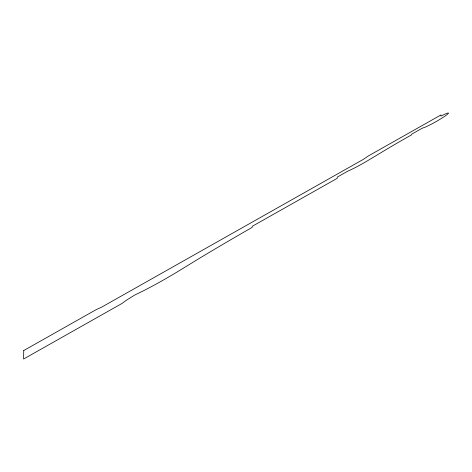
<?xml version="1.0" encoding="UTF-8"?>
<svg xmlns="http://www.w3.org/2000/svg" width="472" height="472" viewBox="0 0 472 472"><rect width="100%" height="100%" fill="white"/><g stroke="black" fill="none" stroke-linecap="round" stroke-linejoin="round"><path stroke-width="0.71" d="M23.742 350.537L23.6 359.021L121.929 303.496A22.243 1.9 -29.7 0 1 135.234 294.782A47.448 4.053 -29.7 0 0 178.209 271.317L200.393 257.741A223.451 19.087 -29.7 0 1 252.19 227.374L252.207 226.33L337.244 178.31L337.268 177.1L347.899 171.094A21.275 1.817 -29.7 0 0 369.01 159.878L385.807 149.777A94.695 8.089 -29.7 0 1 411.684 134.78L411.69 134.172L422.322 128.172L424.074 127.576A14.827 1.268 -29.7 0 0 444.895 116.177A14.827 1.268 -29.7 0 0 440.954 116.071L440.972 114.938L368.597 155.807L363.269 159.412L101.421 307.272L96.117 309.667L23.742 350.537"/></g></svg>
